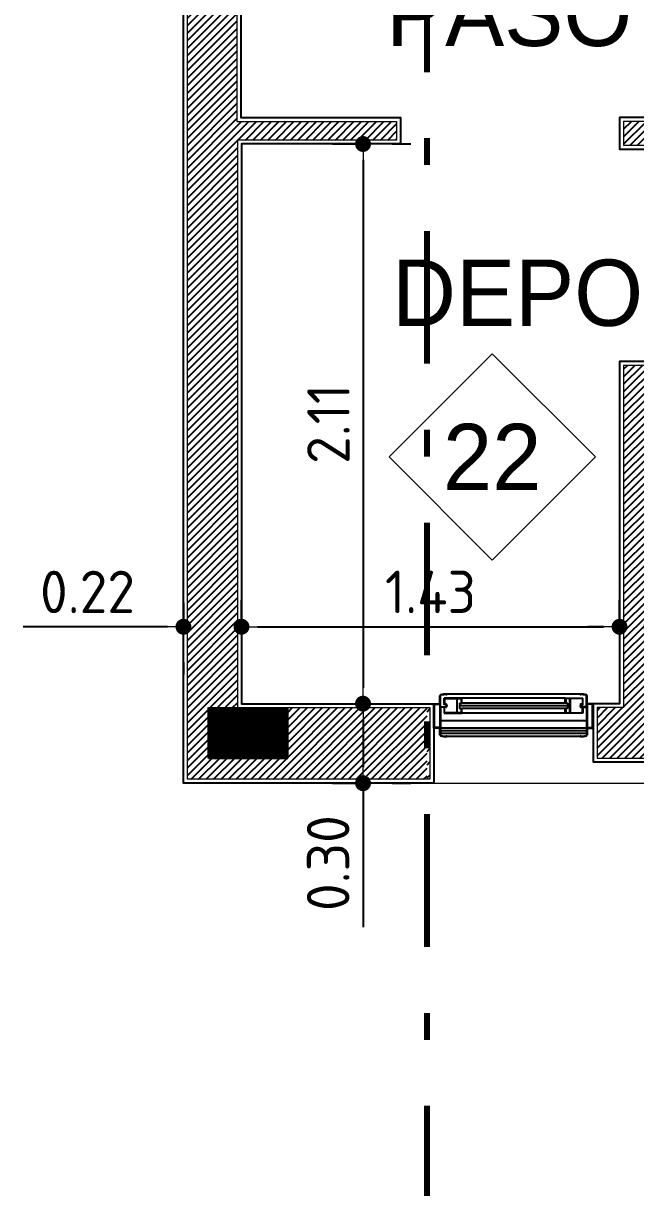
# Model space of a CAD drawing. Extents: x 233 to 569, y -241 to -74.
# Drawn here: x 408.108 to 410.418, y -192.059 to -187.667 of the extents above; entities that cross this region are included whole.
import ezdxf
from ezdxf.enums import TextEntityAlignment as Align

# ---------------------------------------------------------------- set-up
doc = ezdxf.new("R2010")
doc.units = 0
doc.header["$MEASUREMENT"] = 0
doc.linetypes.add('DASHDOT', pattern=[1, 0.5, -0.25, 0, -0.25])
doc.linetypes.add('DOT2', pattern=[0.125, 0, -0.125])
doc.layers.get('0').update_dxf_attribs({"linetype": 'CONTINUOUS', "lineweight": 50})
doc.layers.get('DEFPOINTS').update_dxf_attribs({"linetype": 'CONTINUOUS'})
for name, color, linetype in [('2D PA ABERTURAS CORTE', 1, 'CONTINUOUS'), ('2D PA MUROS', 7, 'CONTINUOUS'), ('2D PA MUROS HATCH', 181, 'CONTINUOUS'), ('2D PB MUROS MAMP. HATCH', 10, 'CONTINUOUS'), ('2D PLATEA ESTRUCTURA COLUMNAS HATCH', 92, 'CONTINUOUS')]:
    doc.layers.add(name, color=color, linetype=linetype)
for name, color, linetype, lineweight in [('2D PA ESTRUCTURA COLUMNAS BORDES', 95, 'CONTINUOUS', 9), ('AUXILIAR', 8, 'CONTINUOUS', 9), ('COTAS', 1, 'CONTINUOUS', 9), ('GRAFISMOS', 8, 'CONTINUOUS', 13), ('MARCOS', 4, 'CONTINUOUS', 80), ('TEXTOGREEN', 3, 'CONTINUOUS', 40)]:
    doc.layers.add(name, color=color, linetype=linetype, lineweight=lineweight)
doc.styles.add('ARIAL', font='')
doc.styles.get("Standard").update_dxf_attribs({"font": 'bahnschrift.ttf'})
doc.styles.add('SWISSLTCNBT', font='bahnschrift.ttf')
doc.styles.get('ARIAL').set_extended_font_data('DIN')
doc.dimstyles.new('PLANTA', dxfattribs={"dimscale": 0, "dimtxt": 0.16, "dimasz": 0.06, "dimexe": 0.18, "dimexo": 0, "dimgap": 0.05, "dimtad": 1, "dimzin": 0, "dimdsep": 46, "dimtxsty": 'ARIAL', "dimblk1": 'DOT', "dimblk2": 'DOT', "dimsah": 1, "dimcen": 0.09, "dimclrd": 1, "dimclre": 1, "dimclrt": 3, "dimadec": 0, "dimazin": 0, "dimtfac": 1, "dimtofl": 0, "dimtmove": 0, "dimatfit": 3, "dimldrblk": 'DOT', "dimfxl": 0.18, "dimtolj": 1, "dimtzin": 0, "dimarcsym": 0})
pattern_1 = [(45, (-33.139532, 77.621926), (-0.0141421356, 0.0141421356), [])]

# ---------------------------------------------------------------- blocks, each defined once
blk = doc.blocks.new('_DOT')
at = {"color": 0, "linetype": 'ByBlock'}
blk.add_line((-0.5, 0), (-1, 0), dxfattribs=at)
at = {"color": 0, "linetype": 'ByBlock', "const_width": 0.5}
blk.add_lwpolyline([(-0.25, 0, 1), (0.25, 0, 1)], format="xyb", close=True, dxfattribs=at)
blk = doc.blocks.new('*D269')
at = {"layer": 'COTAS', "color": 1, "linetype": 'DOT2', "lineweight": -2, "transparency": 16777216}
for p, q in [((408.9307, -189.943), (408.9307, -189.763)), ((410.3567, -189.943), (410.3567, -189.763))]:
    blk.add_line(p, q, dxfattribs=at)
at = {"layer": 'COTAS', "color": 1, "lineweight": -2, "transparency": 16777216}
blk.add_line((408.9907, -189.943), (410.2967, -189.943), dxfattribs=at)
at = {"layer": 'DEFPOINTS', "color": 0, "transparency": 16777216}
for p in [(408.9307, -189.943), (410.3567, -189.943), (410.3567, -189.943)]:
    blk.add_point(p, dxfattribs=at)
at = {"layer": 'COTAS', "color": 1, "lineweight": -2, "transparency": 16777216, "xscale": 0.06, "yscale": 0.06, "zscale": 0.06, "rotation": 180}
blk.add_blockref('_DOT', (408.9307, -189.943), dxfattribs=at)
at = {"layer": 'COTAS', "color": 1, "lineweight": -2, "transparency": 16777216, "xscale": 0.06, "yscale": 0.06, "zscale": 0.06}
blk.add_blockref('_DOT', (410.3567, -189.943), dxfattribs=at)
at = {"layer": 'COTAS', "color": 3, "transparency": 16777216, "insert": (409.6437, -189.8114), "char_height": 0.16, "attachment_point": 5, "style": 'ARIAL'}
blk.add_mtext('\\A1;1.43', dxfattribs=at)
blk = doc.blocks.new('*D272')
at = {"layer": 'COTAS', "color": 1, "linetype": 'DOT2', "lineweight": -2, "transparency": 16777216}
for p, q in [((410.3567, -189.853), (410.3567, -190.123)), ((410.4767, -189.853), (410.4767, -190.123))]:
    blk.add_line(p, q, dxfattribs=at)
at = {"layer": 'COTAS', "color": 1, "lineweight": -2, "transparency": 16777216}
for p, q in [((410.2967, -189.943), (410.2367, -189.943)), ((410.5367, -189.943), (411.0808, -189.943))]:
    blk.add_line(p, q, dxfattribs=at)
at = {"layer": 'DEFPOINTS', "color": 0, "transparency": 16777216}
for p in [(410.3567, -189.853), (410.4767, -189.853), (410.4767, -189.943)]:
    blk.add_point(p, dxfattribs=at)
at = {"layer": 'COTAS', "color": 1, "lineweight": -2, "transparency": 16777216, "xscale": 0.06, "yscale": 0.06, "zscale": 0.06}
blk.add_blockref('_DOT', (410.3567, -189.943), dxfattribs=at)
at = {"layer": 'COTAS', "color": 1, "lineweight": -2, "transparency": 16777216, "xscale": 0.06, "yscale": 0.06, "zscale": 0.06, "rotation": 180}
blk.add_blockref('_DOT', (410.4767, -189.943), dxfattribs=at)
at = {"layer": 'COTAS', "color": 3, "transparency": 16777216, "insert": (410.8388, -189.8116), "char_height": 0.16, "attachment_point": 5, "style": 'ARIAL'}
blk.add_mtext('\\A1;0.12', dxfattribs=at)
blk = doc.blocks.new('*D274')
at = {"layer": 'COTAS', "color": 1, "linetype": 'DOT2', "lineweight": -2, "transparency": 16777216}
for p, q in [((408.7117, -189.853), (408.7117, -190.123)), ((408.9307, -189.853), (408.9307, -190.123))]:
    blk.add_line(p, q, dxfattribs=at)
at = {"layer": 'COTAS', "color": 1, "lineweight": -2, "transparency": 16777216}
for p, q in [((408.6517, -189.943), (408.1077, -189.943)), ((408.9907, -189.943), (409.0507, -189.943))]:
    blk.add_line(p, q, dxfattribs=at)
at = {"layer": 'DEFPOINTS', "color": 0, "transparency": 16777216}
for p in [(408.7117, -189.853), (408.9307, -189.853), (408.7117, -189.943)]:
    blk.add_point(p, dxfattribs=at)
at = {"layer": 'COTAS', "color": 1, "lineweight": -2, "transparency": 16777216, "xscale": 0.06, "yscale": 0.06, "zscale": 0.06}
blk.add_blockref('_DOT', (408.7117, -189.943), dxfattribs=at)
at = {"layer": 'COTAS', "color": 1, "lineweight": -2, "transparency": 16777216, "xscale": 0.06, "yscale": 0.06, "zscale": 0.06, "rotation": 180}
blk.add_blockref('_DOT', (408.9307, -189.943), dxfattribs=at)
at = {"layer": 'COTAS', "color": 3, "transparency": 16777216, "insert": (408.3497, -189.8116), "char_height": 0.16, "attachment_point": 5, "style": 'ARIAL'}
blk.add_mtext('\\A1;0.22', dxfattribs=at)
blk = doc.blocks.new('*D275')
at = {"layer": 'COTAS', "color": 1, "linetype": 'DOT2', "lineweight": -2, "transparency": 16777216}
for p, q in [((409.274, -188.122), (409.5692, -188.122)), ((409.274, -190.2331), (409.5692, -190.2331))]:
    blk.add_line(p, q, dxfattribs=at)
at = {"layer": 'COTAS', "color": 1, "lineweight": -2, "transparency": 16777216}
blk.add_line((409.3892, -188.182), (409.3892, -190.1731), dxfattribs=at)
at = {"layer": 'DEFPOINTS', "color": 0, "transparency": 16777216}
for p in [(409.274, -188.122), (409.274, -190.2331), (409.3892, -190.2331)]:
    blk.add_point(p, dxfattribs=at)
at = {"layer": 'COTAS', "color": 1, "lineweight": -2, "transparency": 16777216, "xscale": 0.06, "yscale": 0.06, "zscale": 0.06}
for p, rotation in [((409.3892, -188.122), 90), ((409.3892, -190.2331), 270)]:
    blk.add_blockref('_DOT', p, dxfattribs=dict(at, rotation=rotation))
at = {"layer": 'COTAS', "color": 3, "transparency": 16777216, "insert": (409.2585, -189.1776), "char_height": 0.16, "attachment_point": 5, "rotation": 90, "style": 'ARIAL'}
blk.add_mtext('\\A1;2.11', dxfattribs=at)
blk = doc.blocks.new('*D276')
at = {"layer": 'COTAS', "color": 1, "linetype": 'DOT2', "lineweight": -2, "transparency": 16777216}
for p, q in [((409.274, -190.2331), (409.5691, -190.2331)), ((409.274, -190.5331), (409.5691, -190.5331))]:
    blk.add_line(p, q, dxfattribs=at)
at = {"layer": 'COTAS', "color": 1, "lineweight": -2, "transparency": 16777216}
for p, q in [((409.3891, -190.2931), (409.3891, -190.4731)), ((409.3891, -190.5331), (409.3891, -191.076))]:
    blk.add_line(p, q, dxfattribs=at)
at = {"layer": 'DEFPOINTS', "color": 0, "transparency": 16777216}
for p in [(409.274, -190.2331), (409.274, -190.5331), (409.3891, -190.5331)]:
    blk.add_point(p, dxfattribs=at)
at = {"layer": 'COTAS', "color": 1, "lineweight": -2, "transparency": 16777216, "xscale": 0.06, "yscale": 0.06, "zscale": 0.06}
for p, rotation in [((409.3891, -190.2331), 89.99814347044095), ((409.3891, -190.5331), 269.998143470441)]:
    blk.add_blockref('_DOT', p, dxfattribs=dict(at, rotation=rotation))
at = {"layer": 'COTAS', "color": 3, "transparency": 16777216, "insert": (409.2576, -190.8346), "char_height": 0.16, "attachment_point": 5, "rotation": 89.9981, "style": 'ARIAL'}
blk.add_mtext('\\A1;0.30', dxfattribs=at)

msp = doc.modelspace()

# ---------------------------------------------------------------- hatches: boundary and pattern name
at = {"layer": '2D PA MUROS HATCH'}
h = msp.add_hatch(dxfattribs=at)
h.set_pattern_fill('JIS_WOOD', color=256, scale=0.05)
h.set_pattern_definition([(45, (393.339988, -54.85392), (-0.025, 0.025), [])])
h.paths.add_polyline_path([(409.6417, -190.2481), (409.6306, -190.2481), (409.6306, -190.5181), (409.6417, -190.5181)])
at = {"layer": '2D PB MUROS MAMP. HATCH'}
h = msp.add_hatch(dxfattribs=at)
h.set_pattern_fill('_USER', color=256, scale=0.02, angle=45, pattern_type=0)
h.set_pattern_definition(pattern_1)
h.paths.add_polyline_path([(408.7267, -190.5181), (409.6306, -190.5181), (409.6306, -190.2481), (408.9157, -190.2481), (408.9157, -188.107), (409.5157, -188.107), (409.5157, -188.037), (408.9136, -188.037), (408.9158, -186.3002), (409.0384, -186.3002), (409.0384, -186.1802), (408.9157, -186.1802), (408.9157, -185.4374), (408.7267, -185.4374)])
h.paths.add_polyline_path([(408.8057, -190.2481), (409.1057, -190.2481), (409.1057, -190.4381), (408.8057, -190.4381)], flags=16)
h = msp.add_hatch(dxfattribs=at)
h.set_pattern_fill('_USER', color=256, scale=0.02, angle=45, pattern_type=0)
h.set_pattern_definition(pattern_1)
h.paths.add_polyline_path([(410.3717, -190.2481), (410.2718, -190.2481), (410.2718, -190.4381), (411.4607, -190.4381), (411.4607, -190.2481), (410.4617, -190.2481), (410.4617, -189.047), (411.2617, -189.047), (411.2617, -188.957), (410.9817, -188.957), (410.9817, -188.127), (411.3607, -188.127), (411.3607, -188.037), (410.3717, -188.037), (410.3717, -188.127), (410.8917, -188.127), (410.8917, -188.957), (410.3717, -188.957)])
at = {"layer": '2D PLATEA ESTRUCTURA COLUMNAS HATCH'}
h = msp.add_hatch(dxfattribs=at)
h.set_pattern_fill('NET', color=256, scale=0.002, angle=90)
h.set_pattern_definition([(90, (-33.139532, 77.62192647), (-0.00025, 7e-20), []), (180, (-33.139532, 77.62192647), (-9e-20, -0.00025), [])])
h.paths.add_polyline_path([(409.1057, -190.2481), (408.8057, -190.2481), (408.8057, -190.4381), (409.1057, -190.4381)])

# ---------------------------------------------------------------- linework, layer by layer
at = {"layer": '2D PA ABERTURAS CORTE', "color": 1}
for p, q in [((409.6792, -190.2321), (409.6792, -190.2031)), ((409.6813, -190.2439), (409.6813, -190.2026)), ((410.2321, -190.2439), (410.2321, -190.2026)), ((410.2342, -190.2321), (410.2342, -190.2031)), ((409.6567, -190.2331), (409.6782, -190.2331)), ((409.6567, -190.3255), (409.6567, -190.2331)), ((409.6588, -190.3235), (409.6588, -190.2352)), ((409.6588, -190.2352), (409.6787, -190.2352)), ((409.6777, -190.2331), (409.6782, -190.2331)), ((409.6792, -190.2357), (409.6792, -190.323)), ((409.6813, -190.2477), (409.6813, -190.3519)), ((409.6813, -190.2477), (409.6813, -190.3107)), ((409.6823, -190.2449), (409.7026, -190.2449)), ((409.7029, -190.2467), (409.6823, -190.2467)), ((409.6946, -190.2359), (409.6946, -190.2354)), ((409.6951, -190.2348), (409.7029, -190.2348)), ((409.7025, -190.2364), (409.6951, -190.2364)), ((409.7033, -190.2408), (409.7025, -190.2364)), ((409.7026, -190.2449), (409.7033, -190.2408)), ((409.7039, -190.2357), (409.7048, -190.2408)), ((409.7048, -190.2408), (409.7039, -190.2459)), ((410.2095, -190.2357), (410.2086, -190.2408)), ((410.2086, -190.2408), (410.2095, -190.2459)), ((410.2101, -190.2408), (410.2109, -190.2364)), ((410.2109, -190.2449), (410.2101, -190.2408)), ((410.2183, -190.2348), (410.2105, -190.2348)), ((410.2105, -190.2467), (410.2311, -190.2467)), ((410.2109, -190.2364), (410.2183, -190.2364)), ((410.2311, -190.2449), (410.2109, -190.2449)), ((410.2188, -190.2359), (410.2188, -190.2354)), ((410.2321, -190.2477), (410.2321, -190.3519)), ((410.2321, -190.2477), (410.2321, -190.3107)), ((410.2342, -190.2357), (410.2342, -190.323)), ((410.2547, -190.2352), (410.2347, -190.2352)), ((410.2357, -190.2331), (410.2352, -190.2331)), ((410.2567, -190.2331), (410.2352, -190.2331)), ((410.2547, -190.3235), (410.2547, -190.2352)), ((410.2567, -190.3255), (410.2567, -190.2331)), ((409.6813, -190.3136), (409.6813, -190.3519)), ((410.2321, -190.3136), (410.2321, -190.3519)), ((409.6782, -190.3255), (409.6567, -190.3255)), ((409.6787, -190.3235), (409.6588, -190.3235)), ((409.6777, -190.3255), (409.6782, -190.3255)), ((409.6792, -190.3176), (409.6792, -190.323)), ((409.6792, -190.3266), (409.6792, -190.3513)), ((409.6792, -190.3266), (409.6792, -190.3438)), ((409.6792, -190.3513), (409.6792, -190.3266)), ((410.2342, -190.3176), (410.2342, -190.323)), ((410.2342, -190.3266), (410.2342, -190.3513)), ((410.2342, -190.3266), (410.2342, -190.3438)), ((410.2342, -190.3513), (410.2342, -190.3266)), ((410.2347, -190.3235), (410.2547, -190.3235)), ((410.2352, -190.3255), (410.2567, -190.3255)), ((410.2357, -190.3255), (410.2352, -190.3255))]:
    msp.add_line(p, q, dxfattribs=at)
at = {"layer": '2D PA ABERTURAS CORTE'}
for p, q in [((409.6946, -190.2325), (409.6946, -190.2121)), ((409.7615, -190.2121), (409.6946, -190.2121)), ((409.6961, -190.2136), (409.742, -190.2136)), ((409.6961, -190.2136), (409.6961, -190.2325)), ((409.743, -190.2147), (409.743, -190.2664)), ((409.743, -190.2147), (409.743, -190.2664)), ((409.7446, -190.2664), (409.7446, -190.2147)), ((409.7446, -190.2664), (409.7446, -190.2147)), ((409.7456, -190.2136), (409.7589, -190.2136)), ((409.7599, -190.2147), (409.7599, -190.2307)), ((409.7615, -190.2307), (409.7615, -190.2121)), ((410.1519, -190.2121), (410.2188, -190.2121)), ((410.1519, -190.2307), (410.1519, -190.2121)), ((410.1535, -190.2147), (410.1535, -190.2307)), ((410.1678, -190.2136), (410.1545, -190.2136)), ((410.1688, -190.2664), (410.1688, -190.2147)), ((410.1688, -190.2664), (410.1688, -190.2147)), ((410.1704, -190.2147), (410.1704, -190.2664)), ((410.1704, -190.2147), (410.1704, -190.2664)), ((410.2173, -190.2136), (410.1714, -190.2136)), ((410.2173, -190.2136), (410.2173, -190.2325)), ((410.2188, -190.2325), (410.2188, -190.2121)), ((409.6946, -190.2325), (409.6961, -190.2325)), ((409.6946, -190.2486), (409.6961, -190.2486)), ((409.6946, -190.2486), (409.6946, -190.2689)), ((409.6946, -190.2689), (409.7615, -190.2689)), ((409.6961, -190.2674), (409.6961, -190.2486)), ((409.742, -190.2674), (409.6961, -190.2674)), ((409.7589, -190.2674), (409.7456, -190.2674)), ((409.7536, -190.2307), (409.7615, -190.2307)), ((409.7536, -190.2307), (409.7536, -190.2509)), ((410.1598, -190.2408), (409.7536, -190.2408)), ((409.7536, -190.2509), (409.7615, -190.2509)), ((409.7599, -190.2509), (409.7599, -190.2664)), ((410.1519, -190.2307), (409.7615, -190.2307)), ((409.7615, -190.2689), (409.7615, -190.2509)), ((410.1519, -190.2509), (409.7615, -190.2509)), ((410.1598, -190.2307), (410.1519, -190.2307)), ((410.1519, -190.2689), (410.1519, -190.2509)), ((410.1598, -190.2509), (410.1519, -190.2509)), ((410.2188, -190.2689), (410.1519, -190.2689)), ((410.1535, -190.2509), (410.1535, -190.2664)), ((410.1545, -190.2674), (410.1678, -190.2674)), ((410.1598, -190.2307), (410.1598, -190.2509)), ((410.1714, -190.2674), (410.2173, -190.2674)), ((410.2188, -190.2325), (410.2173, -190.2325)), ((410.2188, -190.2486), (410.2173, -190.2486)), ((410.2173, -190.2674), (410.2173, -190.2486)), ((410.2188, -190.2486), (410.2188, -190.2689))]:
    msp.add_line(p, q, dxfattribs=at)
at = {"layer": '2D PA ABERTURAS CORTE', "color": 251}
for p, q in [((410.2096, -190.1971), (409.7038, -190.1971)), ((410.1519, -190.2119), (409.7615, -190.2121)), ((410.1519, -190.2687), (409.7615, -190.2687)), ((410.2321, -190.2974), (409.6813, -190.2974)), ((410.2321, -190.3255), (409.6813, -190.3255)), ((410.2321, -190.3354), (409.6813, -190.3354)), ((410.2321, -190.3456), (409.6813, -190.3456)), ((410.2096, -190.3573), (409.7038, -190.3573))]:
    msp.add_line(p, q, dxfattribs=at)
at = {"layer": '2D PA ABERTURAS CORTE', "color": 1}
for centre, radius, start, end in [((409.6823, -190.2031), 0.00307, 106.1276, 180), ((409.6823, -190.2026), 0.00102, 106.0134, 180), ((409.7028, -190.2739), 0.0768, 89.2257, 106.1276), ((409.7028, -190.2739), 0.0753, 89.8985, 106.0134), ((409.7038, -190.1982), 0.00102, 209.5615, 89.2257), ((410.2096, -190.1982), 0.00102, 90.7743, 330.4385), ((410.2106, -190.2739), 0.0768, 73.8724, 90.7743), ((410.2106, -190.2739), 0.0753, 73.9866, 90.1015), ((410.2311, -190.2026), 0.00102, 0, 73.9866), ((410.2311, -190.2031), 0.00307, 0, 73.8724), ((409.6782, -190.2321), 0.00102, 270, 0), ((409.6787, -190.2357), 0.000512, 0, 90), ((409.6823, -190.2439), 0.00102, 180, 270), ((409.6823, -190.2477), 0.00102, 90, 180), ((409.6951, -190.2354), 0.000512, 90, 180), ((409.6951, -190.2359), 0.000512, 180, 270), ((409.7029, -190.2359), 0.00102, 10, 90), ((409.7029, -190.2457), 0.00102, 270, 350), ((410.2105, -190.2359), 0.00102, 90, 170), ((410.2105, -190.2457), 0.00102, 190, 270), ((410.2183, -190.2354), 0.000512, 0, 90), ((410.2183, -190.2359), 0.000512, 270, 0), ((410.2311, -190.2439), 0.00102, 270, 0), ((410.2311, -190.2477), 0.00102, 0, 90), ((410.2352, -190.2321), 0.00102, 180, 270), ((410.2347, -190.2357), 0.000512, 90, 180), ((409.6782, -190.3266), 0.00102, 360, 90), ((409.6787, -190.323), 0.000512, 270, 0), ((409.6823, -190.3513), 0.00307, 180, 253.8724), ((409.6823, -190.3519), 0.00102, 180, 253.9866), ((409.7028, -190.2805), 0.0768, 253.8724, 270.7743), ((409.7028, -190.2805), 0.0753, 253.9866, 270.1015), ((409.7038, -190.3563), 0.00102, 270.7743, 150.4385), ((410.2096, -190.3563), 0.00102, 29.5615, 269.2257), ((410.2106, -190.2805), 0.0768, 269.2257, 286.1276), ((410.2106, -190.2805), 0.0753, 269.8985, 286.0134), ((410.2311, -190.3519), 0.00102, 286.0134, 0), ((410.2311, -190.3513), 0.00307, 286.1276, 0), ((410.2347, -190.323), 0.000512, 180, 270), ((410.2352, -190.3266), 0.00102, 90, 180)]:
    msp.add_arc(centre, radius, start, end, dxfattribs=at)
at = {"layer": '2D PA ABERTURAS CORTE'}
for centre, start, end in [((409.742, -190.2147), 0, 90), ((409.742, -190.2147), 0, 90), ((409.7456, -190.2147), 90, 180), ((409.7456, -190.2147), 90, 180), ((409.7589, -190.2147), 0, 90), ((410.1545, -190.2147), 90, 180), ((410.1678, -190.2147), 0, 90), ((410.1678, -190.2147), 0, 90), ((410.1714, -190.2147), 90, 180), ((410.1714, -190.2147), 90, 180), ((409.742, -190.2664), 270, 0), ((409.742, -190.2664), 270, 0), ((409.7456, -190.2664), 180, 270), ((409.7456, -190.2664), 180, 270), ((409.7589, -190.2664), 270, 0), ((410.1545, -190.2664), 180, 270), ((410.1678, -190.2664), 270, 0), ((410.1678, -190.2664), 270, 0), ((410.1714, -190.2664), 180, 270), ((410.1714, -190.2664), 180, 270)]:
    msp.add_arc(centre, 0.00102, start, end, dxfattribs=at)
at = {"layer": '2D PA ESTRUCTURA COLUMNAS BORDES'}
msp.add_lwpolyline([(409.1057, -190.4381), (408.8057, -190.4381), (408.8057, -190.2481), (409.1057, -190.2481)], close=True, dxfattribs=at)
at = {"layer": '2D PA MUROS'}
for points in [[(408.7117, -183.802), (408.9307, -183.802), (408.9307, -186.1652), (409.0534, -186.1652), (409.0534, -186.3152), (408.9307, -186.3152), (408.9286, -188.022), (409.5307, -188.022), (409.5307, -188.122), (408.9307, -188.122), (408.9307, -190.2331), (409.6567, -190.2331), (409.6567, -190.5331), (408.7117, -190.5331)], [(411.3757, -188.142), (411.3757, -188.022), (410.3567, -188.022), (410.3567, -188.142), (410.8767, -188.142), (410.8767, -188.942), (410.3567, -188.942), (410.3567, -190.2331), (410.2568, -190.2331), (410.2568, -190.4531), (411.4757, -190.4531), (411.4757, -190.2331), (410.4767, -190.2331), (410.4767, -189.062), (411.2767, -189.062), (411.2767, -188.942), (410.9967, -188.942), (410.9967, -188.142)]]:
    msp.add_lwpolyline(points, close=True, dxfattribs=at)
at = {"layer": 'AUXILIAR'}
msp.add_line((409.6567, -190.5331), (416.512, -190.5331), dxfattribs=at)
at = {"layer": 'COTAS'}
msp.add_lwpolyline([(409.8766, -189.6915), (410.2655, -189.3026), (409.8766, -188.9136), (409.4877, -189.3026)], close=True, dxfattribs=at)
at = {"layer": 'GRAFISMOS'}
for points in [[(408.7267, -183.817), (408.9157, -183.817), (408.9157, -186.1802), (409.0384, -186.1802), (409.0384, -186.3002), (408.9158, -186.3002), (408.9136, -188.037), (409.5157, -188.037), (409.5157, -188.107), (408.9157, -188.107), (408.9157, -190.2481), (409.6417, -190.2481), (409.6417, -190.5181), (408.7267, -190.5181)], [(411.3607, -188.127), (411.3607, -188.037), (410.3717, -188.037), (410.3717, -188.127), (410.8917, -188.127), (410.8917, -188.957), (410.3717, -188.957), (410.3717, -190.2481), (410.2718, -190.2481), (410.2718, -190.4381), (411.4607, -190.4381), (411.4607, -190.2481), (410.4617, -190.2481), (410.4617, -189.047), (411.2617, -189.047), (411.2617, -188.957), (410.9817, -188.957), (410.9817, -188.127)]]:
    msp.add_lwpolyline(points, close=True, dxfattribs=at)
at = {"layer": 'MARCOS', "linetype": 'DASHDOT'}
msp.add_line((409.6306, -195.5505), (409.6306, -163.1183), dxfattribs=at)

# ---------------------------------------------------------------- texts
at = {"layer": 'TEXTOGREEN'}
for s, p in [('PASO', (409.4757, -187.7525)), ('DEPOS.', (409.4983, -188.8081))]:
    msp.add_text(s, height=0.25, dxfattribs=at).set_placement(p)
at = {"layer": 'TEXTOGREEN', "style": 'SWISSLTCNBT'}
msp.add_text('22', height=0.25, dxfattribs=at).set_placement((409.8766, -189.3026), align=Align.MIDDLE_CENTER)

# ---------------------------------------------------------------- dimensions: what is measured, and where the dimension line sits
at = {"layer": 'COTAS'}
for p1, p2, distance, picture, middle in [((409.274, -188.122), (409.274, -190.2331), 0.1151, '*D275', (409.2585, -189.1776)), ((408.9307, -189.853), (408.7117, -189.853), 0.09, '*D274', (408.3497, -189.8116)), ((408.9307, -189.943), (410.3567, -189.943), 0, '*D269', (409.6437, -189.8114)), ((410.3567, -189.853), (410.4767, -189.853), -0.09, '*D272', (410.8388, -189.8116)), ((409.274, -190.2331), (409.274, -190.5331), 0.1151, '*D276', (409.2576, -190.8346))]:
    dim = msp.add_aligned_dim(p1=p1, p2=p2, distance=distance, dimstyle='PLANTA', override={"dimscale": 1}, dxfattribs=at)
    dim.commit()
    dim.dimension.update_dxf_attribs({"geometry": picture, "text_midpoint": middle})

doc.saveas('drawing.dxf')
